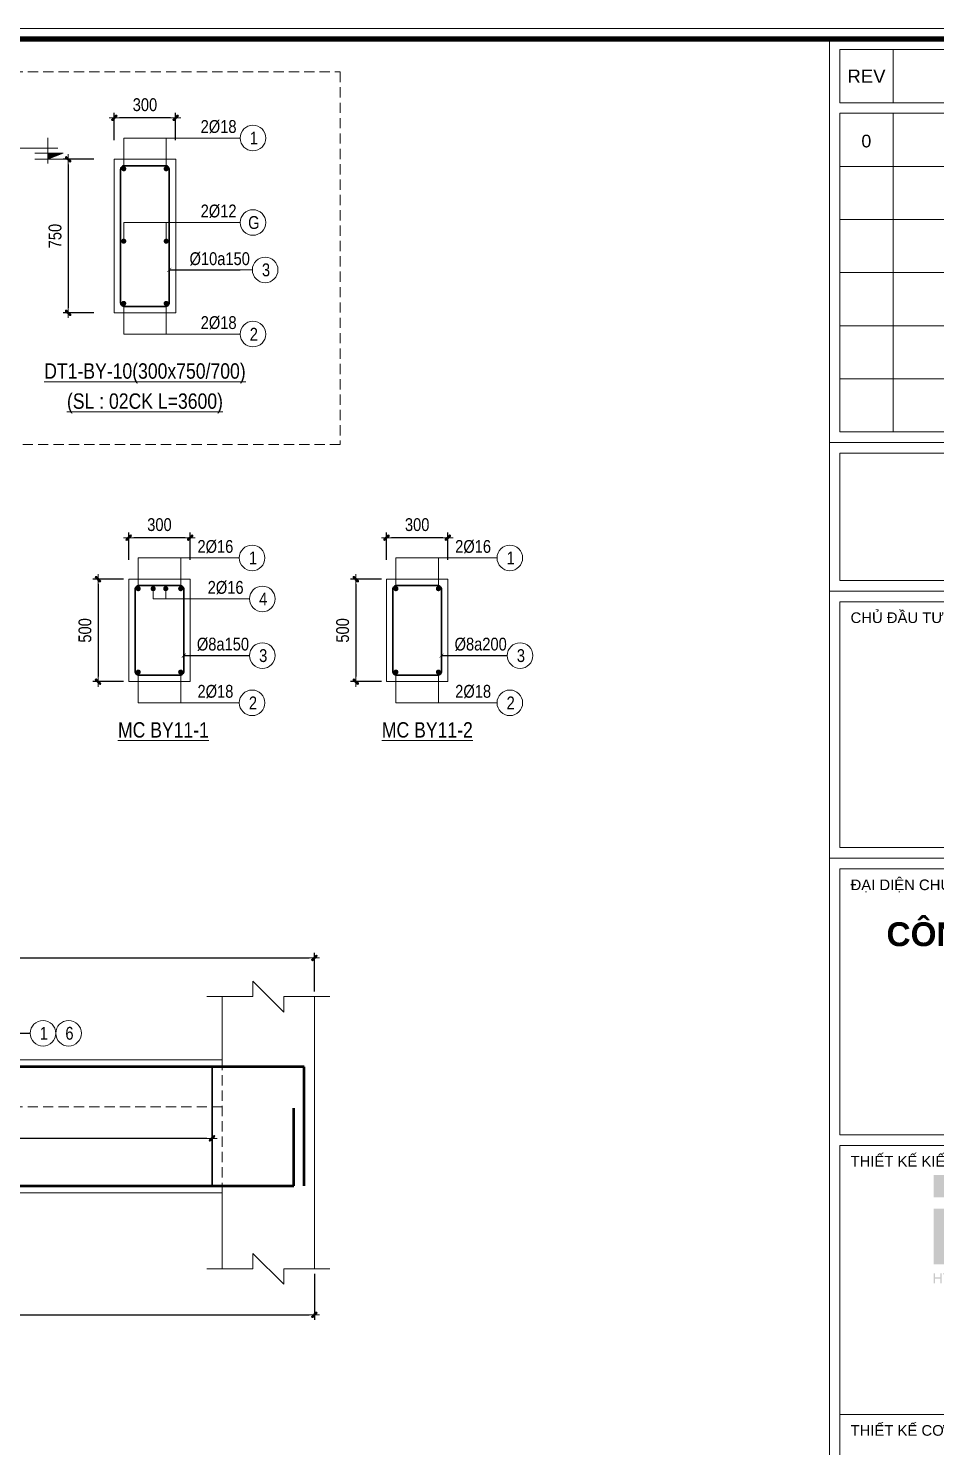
# Model space of a CAD drawing. Header units: millimetres. Extents: x 397144 to 8960116, y 345581 to 674207.
# Drawn here: x 4989355 to 4993785, y 633384 to 640310 of the extents above; entities that cross this region are included whole.
import ezdxf
from ezdxf.enums import TextEntityAlignment as Align
from ezdxf.xclip import XClip

# ---------------------------------------------------------------- set-up
doc = ezdxf.new("R2010")
doc.units = ezdxf.units.MM
doc.header["$XCLIPFRAME"] = 0
doc.header["$PDSIZE"] = -10
doc.linetypes.add('HIDDEN', pattern=[0.375, 0.25, -0.125])
doc.layers.get('0').update_dxf_attribs({"linetype": 'CONTINUOUS'})
doc.layers.get('Defpoints').update_dxf_attribs({"color": 12, "linetype": 'CONTINUOUS'})
for name, color, linetype, lineweight in [('CDAI', 8, 'CONTINUOUS', 30), ('CTHEP', 2, 'CONTINUOUS', 50), ('DBAO', 3, 'CONTINUOUS', 20), ('DGIONG', 4, 'CONTINUOUS', 13), ('KTH', 150, 'CONTINUOUS', 5), ('Net khuat', 8, 'HIDDEN', 13), ('STICK', 1, 'CONTINUOUS', 9), ('TEXT', 7, 'CONTINUOUS', 15)]:
    doc.layers.add(name, color=color, linetype=linetype, lineweight=lineweight)
doc.layers.add('HATCH', color=7, linetype='CONTINUOUS', lineweight=5, true_color=0x2491ff)
doc.styles.add('CHG_XX_Khung ten$0$A1 BORDER$0$ARIAL', font='arial.ttf')
doc.styles.add('CHG_XX_Khung ten$0$A1 BORDER$0$Title Block DD$0$ARIAL', font='arial.ttf')
doc.styles.add('CHG_XX_Khung ten$0$A1 BORDER$0$Title Block DD$0$Arial - Bold', font='arialbd.ttf', dxfattribs={"height": 2.5})
doc.styles.add('CHG_XX_Khung ten$0$arial', font='arial.ttf')
doc.styles.add('Star-HelCon', font='VHELVCN_0.TTF')
doc.styles.add('TTP-HelCon', font='VHELVCN_0.TTF')
doc.styles.add('VNI-HELVE-CONDENSE', font='VHELVCN_0.TTF')
doc.dimstyles.new('kc-25', dxfattribs={"dimtxt": 62.5, "dimasz": 20, "dimexe": 20, "dimexo": 50, "dimgap": 25, "dimtad": 3, "dimdec": 0, "dimzin": 0, "dimdsep": 46, "dimtxsty": 'VNI-HELVE-CONDENSE', "dimblk": 'DIM', "dimcen": 2.5, "dimclrd": 256, "dimclre": 154, "dimclrt": 7, "dimaunit": 1, "dimadec": 0, "dimazin": 0, "dimtfac": 1, "dimtdec": 0, "dimtix": 1, "dimtmove": 0, "dimatfit": 3, "dimldrblk": 'DOT', "dimfxl": 1, "dimtolj": 1, "dimtzin": 0, "dimarcsym": 0})
doc.dimstyles.new('TTP-25', dxfattribs={"dimscale": 25, "dimtxt": 2.5, "dimasz": 1, "dimexe": 1, "dimexo": 1, "dimgap": 0.09, "dimtad": 0, "dimdec": 4, "dimrnd": 5, "dimzin": 9, "dimdsep": 46, "dimtxsty": 'TTP-HelCon', "dimblk": 'Stick1', "dimcen": 0.09, "dimdle": 1.5, "dimclrd": 256, "dimclre": 256, "dimclrt": 7, "dimadec": 0, "dimazin": 0, "dimtfac": 1, "dimtdec": 4, "dimtmove": 0, "dimatfit": 3, "dimldrblk": '_ArchTick1', "dimfxl": 1, "dimtvp": 1, "dimtolj": 1, "dimtzin": 0, "dimarcsym": 0})

# ---------------------------------------------------------------- blocks, each defined once
blk = doc.blocks.new('Stick1')
at = {"layer": 'STICK'}
h = blk.add_hatch(color=256, dxfattribs=at)
edge = h.paths.add_edge_path()
edge.add_line((0.3, 0.5), (-0.5, -0.3))
edge.add_arc((-0.4, -0.4), 0.141, 135, 315)
edge.add_line((-0.3, -0.5), (0.5, 0.3))
edge.add_arc((0.4, 0.4), 0.141, 315, 495)
blk.add_line((1, 0), (-1, 0), dxfattribs=at)
blk.add_lwpolyline([(0.3, 0.5), (-0.5, -0.3, 1), (-0.3, -0.5), (0.5, 0.3, 1), (0.3, 0.5, 1)], format="xyb", dxfattribs=at)
blk = doc.blocks.new('*D539')
at = {"layer": 'Defpoints', "color": 0, "transparency": 16777216}
for p in [(4990752.1, 635770.6), (4987227.1, 635581.6), (4990752.1, 635581.6)]:
    blk.add_point(p, dxfattribs=at)
at = {"layer": 'KTH', "lineweight": -2, "transparency": 16777216}
for p, q in [((4987227.1, 635606.6), (4987227.1, 635795.6)), ((4990752.1, 635606.6), (4990752.1, 635795.6)), ((4987252.1, 635770.6), (4990727.1, 635770.6))]:
    blk.add_line(p, q, dxfattribs=at)
at = {"layer": 'KTH', "lineweight": -2, "transparency": 16777216, "xscale": 25, "yscale": 25, "zscale": 25, "rotation": 180}
blk.add_blockref('Stick1', (4987227.1, 635770.6), dxfattribs=at)
at = {"layer": 'KTH', "lineweight": -2, "transparency": 16777216, "xscale": 25, "yscale": 25, "zscale": 25}
blk.add_blockref('Stick1', (4990752.1, 635770.6), dxfattribs=at)
at = {"layer": 'KTH', "color": 7, "transparency": 16777216, "insert": (4988989.6, 635834.4), "char_height": 62.5, "attachment_point": 5, "style": 'TTP-HelCon'}
blk.add_mtext('\\A1;3525', dxfattribs=at)
blk = doc.blocks.new('_ArchTick1')
at = {"color": 0, "const_width": 3.81}
blk.add_lwpolyline([(-12.7, -12.7), (12.7, 12.7)], dxfattribs=at)
blk = doc.blocks.new('*D541')
at = {"layer": 'Defpoints', "color": 0, "transparency": 16777216}
for p in [(4987227.1, 634253.2), (4990752.1, 634253.2), (4990752.1, 634027.9)]:
    blk.add_point(p, dxfattribs=at)
at = {"layer": 'KTH', "lineweight": -2, "transparency": 16777216}
for p, q in [((4987227.1, 634228.2), (4987227.1, 634002.9)), ((4990752.1, 634228.2), (4990752.1, 634002.9)), ((4987252.1, 634027.9), (4990727.1, 634027.9))]:
    blk.add_line(p, q, dxfattribs=at)
at = {"layer": 'KTH', "lineweight": -2, "transparency": 16777216, "xscale": 25, "yscale": 25, "zscale": 25, "rotation": 180}
blk.add_blockref('Stick1', (4987227.1, 634027.9), dxfattribs=at)
at = {"layer": 'KTH', "lineweight": -2, "transparency": 16777216, "xscale": 25, "yscale": 25, "zscale": 25}
blk.add_blockref('Stick1', (4990752.1, 634027.9), dxfattribs=at)
at = {"layer": 'KTH', "color": 7, "transparency": 16777216, "insert": (4988989.6, 634091.7), "char_height": 62.5, "attachment_point": 5, "style": 'TTP-HelCon'}
blk.add_mtext('\\A1;3525', dxfattribs=at)
blk = doc.blocks.new('*D543')
at = {"layer": 'Defpoints', "color": 0, "transparency": 16777216}
for p in [(4987502.1, 635044.2), (4990252.1, 635044.2), (4987502.1, 634889.7)]:
    blk.add_point(p, dxfattribs=at)
at = {"layer": 'KTH', "lineweight": -2, "transparency": 16777216}
for p, q in [((4987502.1, 635019.2), (4987502.1, 634864.7)), ((4990252.1, 635019.2), (4990252.1, 634864.7)), ((4990227.1, 634889.7), (4987527.1, 634889.7))]:
    blk.add_line(p, q, dxfattribs=at)
at = {"layer": 'KTH', "lineweight": -2, "transparency": 16777216, "xscale": 25, "yscale": 25, "zscale": 25, "rotation": 180}
blk.add_blockref('Stick1', (4987502.1, 634889.7), dxfattribs=at)
at = {"layer": 'KTH', "lineweight": -2, "transparency": 16777216, "xscale": 25, "yscale": 25, "zscale": 25}
blk.add_blockref('Stick1', (4990252.1, 634889.7), dxfattribs=at)
at = {"layer": 'KTH', "color": 7, "transparency": 16777216, "insert": (4988877.1, 634959.6), "char_height": 62.5, "attachment_point": 5, "style": 'TTP-HelCon'}
blk.add_mtext('\\A1;Þ10a150-3', dxfattribs=at)
blk = doc.blocks.new('DIM')
h = blk.add_hatch(color=1)
h.paths.add_polyline_path([(0.49, 0.29, 1), (0.29, 0.49), (-0.19, 0), (0.19, 0)])
h.paths.add_polyline_path([(0.19, 0), (-0.19, 0), (-0.49, -0.29, 1), (-0.29, -0.49)])
at = {"color": 9}
for p, q in [((-0.19, 0), (-1.5, 0)), ((0.19, 0), (1.5, 0))]:
    blk.add_line(p, q, dxfattribs=at)
at = {"color": 1}
for p, q in [((-0.49, -0.29), (0.29, 0.49)), ((-0.29, -0.49), (0.49, 0.29)), ((-0.19, 0), (0.19, 0))]:
    blk.add_line(p, q, dxfattribs=at)
blk.add_arc((-0.39, -0.39), 0.138, 135, 315, dxfattribs=at)
blk = doc.blocks.new('*D1014')
at = {"layer": 'Defpoints', "color": 0, "ltscale": 500, "transparency": 16777216}
for p in [(4989845.4, 637822.2), (4989845.4, 637688.9), (4990145.4, 637688.9)]:
    blk.add_point(p, dxfattribs=at)
at = {"layer": 'KTH', "lineweight": -2, "ltscale": 500, "transparency": 16777216}
for p, q in [((4989845.4, 637713.9), (4989845.4, 637847.2)), ((4990120.4, 637822.2), (4989870.4, 637822.2)), ((4990145.4, 637713.9), (4990145.4, 637847.2))]:
    blk.add_line(p, q, dxfattribs=at)
at = {"layer": 'KTH', "lineweight": -2, "ltscale": 500, "transparency": 16777216, "xscale": 25, "yscale": 25, "zscale": 25, "rotation": 180}
blk.add_blockref('Stick1', (4989845.4, 637822.2), dxfattribs=at)
at = {"layer": 'KTH', "lineweight": -2, "ltscale": 500, "transparency": 16777216, "xscale": 25, "yscale": 25, "zscale": 25}
blk.add_blockref('Stick1', (4990145.4, 637822.2), dxfattribs=at)
at = {"layer": 'KTH', "color": 7, "ltscale": 500, "transparency": 16777216, "insert": (4989995.4, 637886), "char_height": 62.5, "attachment_point": 5, "style": 'TTP-HelCon'}
blk.add_mtext('\\A1;300', dxfattribs=at)
blk = doc.blocks.new('*D1015')
at = {"layer": 'Defpoints', "color": 0, "ltscale": 500, "transparency": 16777216}
for p in [(4989845.4, 637619.9), (4989695.5, 637119.9), (4989845.4, 637119.9)]:
    blk.add_point(p, dxfattribs=at)
at = {"layer": 'KTH', "lineweight": -2, "ltscale": 500, "transparency": 16777216}
for p, q in [((4989820.4, 637619.9), (4989670.5, 637619.9)), ((4989695.5, 637594.9), (4989695.5, 637144.9)), ((4989820.4, 637119.9), (4989670.5, 637119.9))]:
    blk.add_line(p, q, dxfattribs=at)
at = {"layer": 'KTH', "lineweight": -2, "ltscale": 500, "transparency": 16777216, "xscale": 25, "yscale": 25, "zscale": 25}
for p, rotation in [((4989695.5, 637619.9), 90), ((4989695.5, 637119.9), 270)]:
    blk.add_blockref('Stick1', p, dxfattribs=dict(at, rotation=rotation))
at = {"layer": 'KTH', "color": 7, "ltscale": 500, "transparency": 16777216, "insert": (4989631.7, 637369.9), "char_height": 62.5, "attachment_point": 5, "rotation": 90, "style": 'TTP-HelCon'}
blk.add_mtext('\\A1;500', dxfattribs=at)
blk = doc.blocks.new('*D1016')
at = {"layer": 'Defpoints', "color": 0, "ltscale": 500, "transparency": 16777216}
for p in [(4991103.8, 637822.2), (4991103.8, 637688.9), (4991403.8, 637688.9)]:
    blk.add_point(p, dxfattribs=at)
at = {"layer": 'KTH', "lineweight": -2, "ltscale": 500, "transparency": 16777216}
for p, q in [((4991103.8, 637713.9), (4991103.8, 637847.2)), ((4991378.8, 637822.2), (4991128.8, 637822.2)), ((4991403.8, 637713.9), (4991403.8, 637847.2))]:
    blk.add_line(p, q, dxfattribs=at)
at = {"layer": 'KTH', "lineweight": -2, "ltscale": 500, "transparency": 16777216, "xscale": 25, "yscale": 25, "zscale": 25, "rotation": 180}
blk.add_blockref('Stick1', (4991103.8, 637822.2), dxfattribs=at)
at = {"layer": 'KTH', "lineweight": -2, "ltscale": 500, "transparency": 16777216, "xscale": 25, "yscale": 25, "zscale": 25}
blk.add_blockref('Stick1', (4991403.8, 637822.2), dxfattribs=at)
at = {"layer": 'KTH', "color": 7, "ltscale": 500, "transparency": 16777216, "insert": (4991253.8, 637886), "char_height": 62.5, "attachment_point": 5, "style": 'TTP-HelCon'}
blk.add_mtext('\\A1;300', dxfattribs=at)
blk = doc.blocks.new('*D1017')
at = {"layer": 'Defpoints', "color": 0, "ltscale": 500, "transparency": 16777216}
for p in [(4991103.8, 637619.9), (4990954, 637119.9), (4991103.8, 637119.9)]:
    blk.add_point(p, dxfattribs=at)
at = {"layer": 'KTH', "lineweight": -2, "ltscale": 500, "transparency": 16777216}
for p, q in [((4991078.8, 637619.9), (4990929, 637619.9)), ((4990954, 637594.9), (4990954, 637144.9)), ((4991078.8, 637119.9), (4990929, 637119.9))]:
    blk.add_line(p, q, dxfattribs=at)
at = {"layer": 'KTH', "lineweight": -2, "ltscale": 500, "transparency": 16777216, "xscale": 25, "yscale": 25, "zscale": 25}
for p, rotation in [((4990954, 637619.9), 90), ((4990954, 637119.9), 270)]:
    blk.add_blockref('Stick1', p, dxfattribs=dict(at, rotation=rotation))
at = {"layer": 'KTH', "color": 7, "ltscale": 500, "transparency": 16777216, "insert": (4990890.1, 637369.9), "char_height": 62.5, "attachment_point": 5, "rotation": 90, "style": 'TTP-HelCon'}
blk.add_mtext('\\A1;500', dxfattribs=at)
blk = doc.blocks.new('*D1043')
at = {"layer": 'Defpoints', "color": 0, "ltscale": 500, "transparency": 16777216}
for p in [(4989774.5, 639872.6), (4989774.5, 639739.3), (4990074.5, 639739.3)]:
    blk.add_point(p, dxfattribs=at)
at = {"layer": 'KTH', "lineweight": -2, "ltscale": 500, "transparency": 16777216}
for p, q in [((4989774.5, 639764.3), (4989774.5, 639897.6)), ((4990074.5, 639764.3), (4990074.5, 639897.6)), ((4990049.5, 639872.6), (4989799.5, 639872.6))]:
    blk.add_line(p, q, dxfattribs=at)
at = {"layer": 'KTH', "lineweight": -2, "ltscale": 500, "transparency": 16777216, "xscale": 25, "yscale": 25, "zscale": 25, "rotation": 180}
blk.add_blockref('Stick1', (4989774.5, 639872.6), dxfattribs=at)
at = {"layer": 'KTH', "lineweight": -2, "ltscale": 500, "transparency": 16777216, "xscale": 25, "yscale": 25, "zscale": 25}
blk.add_blockref('Stick1', (4990074.5, 639872.6), dxfattribs=at)
at = {"layer": 'KTH', "color": 7, "ltscale": 500, "transparency": 16777216, "insert": (4989924.5, 639936.4), "char_height": 62.5, "attachment_point": 5, "style": 'TTP-HelCon'}
blk.add_mtext('\\A1;300', dxfattribs=at)
blk = doc.blocks.new('*D1044')
at = {"layer": 'Defpoints', "color": 0, "ltscale": 500, "transparency": 16777216}
for p in [(4989699.4, 639670.3), (4989549.6, 638920.3), (4989699.4, 638920.3)]:
    blk.add_point(p, dxfattribs=at)
at = {"layer": 'KTH', "lineweight": -2, "ltscale": 500, "transparency": 16777216}
for p, q in [((4989674.4, 639670.3), (4989524.6, 639670.3)), ((4989549.6, 639645.3), (4989549.6, 638945.3)), ((4989674.4, 638920.3), (4989524.6, 638920.3))]:
    blk.add_line(p, q, dxfattribs=at)
at = {"layer": 'KTH', "lineweight": -2, "ltscale": 500, "transparency": 16777216, "xscale": 25, "yscale": 25, "zscale": 25}
for p, rotation in [((4989549.6, 639670.3), 90), ((4989549.6, 638920.3), 270)]:
    blk.add_blockref('Stick1', p, dxfattribs=dict(at, rotation=rotation))
at = {"layer": 'KTH', "color": 7, "ltscale": 500, "transparency": 16777216, "insert": (4989485.7, 639295.3), "char_height": 62.5, "attachment_point": 5, "rotation": 90, "style": 'TTP-HelCon'}
blk.add_mtext('\\A1;750', dxfattribs=at)
blk = doc.blocks.new('CODE')
at = {"layer": 'DBAO'}
for p, q in [((-62.5, -20), (-62.5, 105)), ((-62.5, 0), (-137.5, 30)), ((-137.5, 30), (0, 30)), ((-137.5, 0), (0, 0)), ((-112.5, 55), (223.6, 55))]:
    blk.add_line(p, q, dxfattribs=at)
at = {"layer": 'HATCH', "color": 1}
blk.add_solid([(-62.5, 0), (-137.5, 30), (-62.5, 30)], dxfattribs=at)
blk = doc.blocks.new('CHG_XX_Khung ten$0$A1 BORDER$0$HTT-Logo')
at = {"true_color": 0x134fb3}
h = blk.add_hatch(color=154, dxfattribs=at)
h.paths.add_polyline_path([(3, 29.1), (0, 29.1), (0, 23.1), (3, 23.1)])
h.paths.add_polyline_path([(3, 20.1), (0, 20.1), (0, 5.1), (3, 5.1)])
h.paths.add_polyline_path([(9, 26.1), (6, 26.1), (6, 5.1), (9, 5.1)])
h.paths.add_polyline_path([(15, 26.1), (12, 26.1), (12, 5.1), (15, 5.1)])
h.paths.add_polyline_path([(21, 26.1), (18, 26.1), (18, 5.1), (21, 5.1)])
h.paths.add_polyline_path([(2.12, 2.7), (1.76, 2.7), (1.76, 1.59), (0.36, 1.59), (0.36, 2.7), (0, 2.7), (0, 0), (0.36, 0), (0.36, 1.27), (1.76, 1.27), (1.76, 0), (2.12, 0)])
h.paths.add_polyline_path([(4.65, 2.7), (2.51, 2.7), (2.51, 2.38), (3.4, 2.38), (3.4, 0), (3.76, 0), (3.76, 2.38), (4.65, 2.38)])
h.paths.add_polyline_path([(6.95, 2.7), (4.81, 2.7), (4.81, 2.38), (5.7, 2.38), (5.7, 0), (6.06, 0), (6.06, 2.38), (6.95, 2.38)])
h.paths.add_polyline_path([(8.64, 1.36), (8.64, 1.41), (8.66, 1.58), (8.69, 1.75), (8.75, 1.9), (8.81, 2.03), (8.92, 2.17), (9.05, 2.28), (9.2, 2.37), (9.29, 2.39), (9.45, 2.43), (9.65, 2.44), (9.84, 2.42), (10, 2.37), (10.14, 2.29), (10.26, 2.18), (10.34, 2.03), (10.41, 1.86), (10.73, 1.95), (10.68, 2.11), (10.61, 2.26), (10.53, 2.39), (10.45, 2.47), (10.31, 2.57), (10.16, 2.65), (10.13, 2.66), (9.97, 2.71), (9.8, 2.74), (9.63, 2.75), (9.55, 2.74), (9.38, 2.73), (9.21, 2.7), (9.06, 2.65), (8.91, 2.58), (8.88, 2.56), (8.75, 2.47), (8.63, 2.36), (8.53, 2.23), (8.44, 2.07), (8.41, 1.99), (8.35, 1.84), (8.31, 1.68), (8.28, 1.51), (8.27, 1.34), (8.28, 1.26), (8.29, 1.09), (8.32, 0.92), (8.38, 0.77), (8.44, 0.62), (8.46, 0.58), (8.55, 0.44), (8.66, 0.32), (8.79, 0.21), (8.93, 0.12), (9, 0.09), (9.15, 0.03), (9.31, -0.01), (9.48, -0.04), (9.65, -0.05), (9.73, -0.04), (9.9, -0.03), (10.07, 0.01), (10.23, 0.06), (10.34, 0.11), (10.48, 0.18), (10.63, 0.27), (10.77, 0.38), (10.77, 1.38), (9.63, 1.38), (9.63, 1.06), (10.42, 1.06), (10.42, 0.56), (10.39, 0.53), (10.26, 0.45), (10.09, 0.37), (9.96, 0.32), (9.8, 0.29), (9.63, 0.28), (9.62, 0.28), (9.45, 0.29), (9.28, 0.33), (9.12, 0.4), (8.97, 0.49), (8.86, 0.61), (8.77, 0.75), (8.73, 0.85), (8.68, 1), (8.65, 1.17)])
h.paths.add_polyline_path([(13.16, 1.39), (13.28, 1.48), (13.3, 1.51), (13.39, 1.64), (13.44, 1.79), (13.46, 1.96), (13.46, 2.06), (13.42, 2.22), (13.35, 2.37), (13.31, 2.43), (13.19, 2.55), (13.05, 2.63), (13.01, 2.64), (12.87, 2.67), (12.7, 2.69), (12.5, 2.7), (11.3, 2.7), (11.3, 0), (11.66, 0), (11.66, 1.2), (12.07, 1.2), (12.11, 1.2), (12.28, 1.19), (12.44, 1.11), (12.49, 1.07), (12.62, 0.93), (12.67, 0.86), (12.77, 0.73), (12.88, 0.56), (13.23, 0), (13.68, 0), (13.21, 0.73), (13.13, 0.85), (13.03, 0.98), (12.92, 1.09), (12.86, 1.14), (12.7, 1.23), (12.86, 1.26), (13.03, 1.31)])
h.paths.add_polyline_path([(11.66, 1.51), (11.66, 2.4), (12.51, 2.4), (12.67, 2.39), (12.83, 2.35), (12.97, 2.27), (13.06, 2.13), (13.09, 1.96), (13.08, 1.87), (13.02, 1.72), (12.96, 1.64), (12.8, 1.55), (12.62, 1.52), (12.43, 1.51)], flags=16)
h.paths.add_polyline_path([(16.49, 1.43), (16.48, 1.6), (16.44, 1.77), (16.4, 1.92), (16.34, 2.07), (16.33, 2.09), (16.24, 2.23), (16.14, 2.36), (16.02, 2.47), (15.88, 2.57), (15.85, 2.59), (15.7, 2.66), (15.54, 2.71), (15.38, 2.74), (15.2, 2.75), (15.15, 2.75), (14.98, 2.73), (14.82, 2.7), (14.66, 2.64), (14.52, 2.57), (14.39, 2.48), (14.27, 2.37), (14.18, 2.26), (14.1, 2.14), (14.03, 2), (13.98, 1.84), (13.94, 1.68), (13.92, 1.5), (13.91, 1.31), (13.91, 1.29), (13.92, 1.12), (13.95, 0.96), (14, 0.8), (14.07, 0.64), (14.07, 0.62), (14.16, 0.48), (14.26, 0.35), (14.38, 0.23), (14.52, 0.14), (14.56, 0.12), (14.71, 0.04), (14.86, -0.01), (15.03, -0.04), (15.2, -0.05), (15.21, -0.05), (15.38, -0.03), (15.55, 0), (15.7, 0.05), (15.86, 0.12), (15.87, 0.13), (16.01, 0.22), (16.13, 0.33), (16.24, 0.46), (16.33, 0.61), (16.36, 0.69), (16.42, 0.84), (16.46, 1), (16.48, 1.17), (16.49, 1.35)])
h.paths.add_polyline_path([(14.28, 1.45), (14.3, 1.64), (14.34, 1.81), (14.4, 1.95), (14.47, 2.08), (14.57, 2.2), (14.73, 2.32), (14.88, 2.38), (15.04, 2.43), (15.21, 2.44), (15.38, 2.42), (15.54, 2.38), (15.69, 2.31), (15.82, 2.2), (15.93, 2.07), (16.01, 1.93), (16.04, 1.85), (16.09, 1.7), (16.12, 1.53), (16.12, 1.32), (16.11, 1.12), (16.08, 0.95), (16.03, 0.79), (15.96, 0.66), (15.86, 0.54), (15.8, 0.48), (15.67, 0.38), (15.53, 0.32), (15.37, 0.27), (15.2, 0.26), (15.12, 0.26), (14.95, 0.29), (14.8, 0.35), (14.67, 0.43), (14.54, 0.54), (14.45, 0.66), (14.37, 0.8), (14.32, 0.95), (14.29, 1.12), (14.28, 1.31)], flags=16)
h.paths.add_polyline_path([(17.31, 2.7), (16.96, 2.7), (16.96, 1.12), (16.96, 0.93), (16.98, 0.75), (17.02, 0.6), (17.06, 0.46), (17.07, 0.44), (17.15, 0.3), (17.27, 0.18), (17.4, 0.08), (17.51, 0.03), (17.67, -0.01), (17.84, -0.04), (18.02, -0.05), (18.2, -0.04), (18.37, -0.01), (18.52, 0.04), (18.66, 0.1), (18.68, 0.12), (18.81, 0.22), (18.91, 0.35), (18.99, 0.49), (19.02, 0.61), (19.06, 0.76), (19.07, 0.94), (19.08, 1.14), (19.08, 2.7), (18.72, 2.7), (18.72, 1.14), (18.72, 1.06), (18.71, 0.86), (18.68, 0.69), (18.62, 0.55), (18.55, 0.45), (18.49, 0.4), (18.36, 0.33), (18.19, 0.29), (17.99, 0.28), (17.92, 0.28), (17.75, 0.31), (17.6, 0.37), (17.46, 0.48), (17.38, 0.63), (17.34, 0.77), (17.32, 0.94), (17.31, 1.14)])
h.paths.add_polyline_path([(21.42, 1.25), (21.52, 1.34), (21.6, 1.45), (21.67, 1.59), (21.72, 1.75), (21.73, 1.92), (21.73, 1.97), (21.71, 2.13), (21.65, 2.29), (21.56, 2.44), (21.44, 2.55), (21.42, 2.56), (21.27, 2.63), (21.1, 2.67), (21.05, 2.68), (20.89, 2.7), (20.69, 2.7), (19.67, 2.7), (19.67, 0), (20.03, 0), (20.03, 1.1), (20.72, 1.1), (20.76, 1.1), (20.96, 1.11), (21.14, 1.14), (21.29, 1.19)])
h.paths.add_polyline_path([(20.03, 1.42), (20.03, 2.38), (20.72, 2.38), (20.93, 2.37), (21.06, 2.36), (21.16, 2.31), (21.28, 2.2), (21.34, 2.08), (21.37, 1.91), (21.36, 1.82), (21.31, 1.67), (21.22, 1.54), (21.09, 1.47), (20.93, 1.43), (20.73, 1.42)], flags=16)
h.paths.add_polyline_path([(23.87, 2.76), (24.01, 2.85), (24.13, 2.96), (24.24, 3.09), (24.33, 3.24), (24.35, 3.28), (24.42, 3.44), (24.47, 3.6), (24.5, 3.76), (24.51, 3.93), (24.51, 3.98), (24.49, 4.15), (24.46, 4.31), (24.4, 4.47), (24.33, 4.62), (24.29, 4.69), (24.19, 4.82), (24.08, 4.94), (23.95, 5.05), (23.81, 5.14), (23.77, 5.16), (23.61, 5.23), (23.45, 5.28), (23.29, 5.31), (23.12, 5.32), (23.08, 5.31), (22.92, 5.3), (22.76, 5.27), (22.6, 5.21), (22.44, 5.14), (22.38, 5.1), (22.24, 5.01), (22.12, 4.89), (22.01, 4.77), (21.92, 4.62), (21.89, 4.57), (21.82, 4.41), (21.77, 4.25), (21.74, 4.09), (21.73, 3.93), (21.73, 3.87), (21.75, 3.71), (21.79, 3.55), (21.84, 3.39), (21.92, 3.24), (21.95, 3.18), (22.05, 3.04), (22.16, 2.92), (22.29, 2.81), (22.43, 2.72), (22.48, 2.7), (22.64, 2.63), (22.79, 2.58), (22.96, 2.55), (23.12, 2.54), (23.18, 2.54), (23.34, 2.55), (23.5, 2.59), (23.66, 2.65), (23.82, 2.72)])
h.paths.add_polyline_path([(22.55, 2.92), (22.45, 2.98), (22.32, 3.09), (22.21, 3.21), (22.12, 3.35), (22.07, 3.44), (22.01, 3.6), (21.98, 3.76), (21.96, 3.93), (21.97, 4.03), (22, 4.19), (22.05, 4.35), (22.12, 4.51), (22.18, 4.61), (22.29, 4.73), (22.41, 4.85), (22.56, 4.94), (22.64, 4.98), (22.8, 5.04), (22.96, 5.07), (23.12, 5.09), (23.21, 5.08), (23.37, 5.06), (23.53, 5.01), (23.69, 4.94), (23.79, 4.88), (23.92, 4.77), (24.03, 4.65), (24.13, 4.51), (24.17, 4.41), (24.23, 4.25), (24.27, 4.09), (24.28, 3.93), (24.28, 3.83), (24.25, 3.67), (24.2, 3.51), (24.13, 3.35), (24.07, 3.25), (23.96, 3.13), (23.84, 3.01), (23.7, 2.92), (23.61, 2.87), (23.45, 2.81), (23.29, 2.78), (23.12, 2.77), (23.02, 2.77), (22.86, 2.8), (22.7, 2.85)], flags=16)
h.paths.add_polyline_path([(22.51, 3.16), (22.51, 4.65), (23.03, 4.65), (23.23, 4.64), (23.4, 4.62), (23.55, 4.52), (23.6, 4.47), (23.66, 4.31), (23.67, 4.25), (23.64, 4.09), (23.55, 3.96), (23.42, 3.87), (23.24, 3.82), (23.37, 3.75), (23.46, 3.64), (23.57, 3.47), (23.77, 3.16), (23.47, 3.16), (23.34, 3.39), (23.23, 3.58), (23.14, 3.7), (23.09, 3.74), (22.94, 3.79), (22.9, 3.79), (22.76, 3.79), (22.76, 3.16)], flags=0)
h.paths.add_polyline_path([(22.76, 4), (22.76, 4.45), (23.03, 4.45), (23.13, 4.45), (23.27, 4.42), (23.37, 4.35), (23.41, 4.21), (23.33, 4.06), (23.24, 4.02), (23.05, 4)], flags=0)
blk = doc.blocks.new('CHG_XX_Khung ten')
for p, q in [((687, 577), (687, 17)), ((687, 501), (824, 501)), ((687, 473), (824, 473)), ((687, 422.69), (824, 422.69))]:
    blk.add_line(p, q)
at = {"linetype": 'Continuous'}
for p, q in [((699, 575), (699, 565)), ((699, 563), (699, 503))]:
    blk.add_line(p, q, dxfattribs=at)
blk.add_lwpolyline([(15, 579), (826, 579), (826, 15), (15, 15)], close=True)
at = {"color": 4, "linetype": 'Continuous', "const_width": 1}
blk.add_lwpolyline([(17, 577), (824, 577), (824, 17), (17, 17)], close=True, dxfattribs=at)
at = {"linetype": 'Continuous'}
for points in [[(822, 565), (689, 565), (689, 575), (822, 575)], [(822, 553), (689, 553), (689, 563), (822, 563)], [(822, 543), (689, 543), (689, 553), (822, 553)], [(822, 533), (689, 533), (689, 543), (822, 543)], [(822, 523), (689, 523), (689, 533), (822, 533)], [(822, 513), (689, 513), (689, 523), (822, 523)], [(822, 503), (689, 503), (689, 513), (822, 513)], [(689, 499), (822, 499), (822, 475), (689, 475)], [(689, 471), (822, 471), (822, 424.69), (689, 424.69)], [(689, 368.62), (822, 368.62), (822, 317.93), (689, 317.93)], [(689, 317.93), (822, 317.93), (822, 289.93), (689, 289.93)]]:
    blk.add_lwpolyline(points, close=True, dxfattribs=at)
at = {"xscale": 0.7, "yscale": 0.7, "zscale": 0.7}
blk.add_blockref('CHG_XX_Khung ten$0$A1 BORDER$0$HTT-Logo', (706.68, 342.64), dxfattribs=at)
for s, height, style, p in [('REV', 2.5, 'CHG_XX_Khung ten$0$A1 BORDER$0$ARIAL', (694, 570)), ('0', 2.39, 'CHG_XX_Khung ten$0$arial', (693.97, 557.78))]:
    blk.add_text(s, height=height, dxfattribs=dict(style=style)).set_placement(p, align=Align.MIDDLE_CENTER)
for s, style, p in [('CHỦ ĐẦU TƯ - CLIENT', 'CHG_XX_Khung ten$0$A1 BORDER$0$Title Block DD$0$ARIAL', (691, 468)), ('ĐẠI DIỆN CHỦ ĐẦU TƯ - ON BEHALF OF CLIENT ', 'CHG_XX_Khung ten$0$A1 BORDER$0$Title Block DD$0$ARIAL', (691, 417.69)), ('THIẾT KẾ KIẾN TRÚC - ARCHITECT', 'CHG_XX_Khung ten$0$A1 BORDER$0$ARIAL', (691, 365.62)), ('THIẾT KẾ CƠ ĐIỆN - M&E CONSULTANT', 'CHG_XX_Khung ten$0$A1 BORDER$0$ARIAL', (691, 314.93))]:
    blk.add_text(s, height=2, dxfattribs=dict(style=style)).set_placement(p, align=Align.MIDDLE_LEFT)
at = {"ltscale": 10, "insert": (755.91, 410.64), "char_height": 4.5, "width": 121.2929, "attachment_point": 2, "style": 'CHG_XX_Khung ten$0$A1 BORDER$0$Title Block DD$0$Arial - Bold', "bg_fill": 2}
blk.add_mtext('CÔNG TY CỔ PHẦN THIÊN PHÚC ĐIỀN', dxfattribs=at)
at = {"linetype": 'Continuous'}
blk.add_lwpolyline([(689, 420.69), (822, 420.69), (822, 370.62), (689, 370.62)], close=True, dxfattribs=at)
blk = doc.blocks.new('*D8291')
at = {"layer": 'Defpoints', "color": 0, "transparency": 16777216}
for p in [(5146435.6, 545978.5), (5156435.6, 545968.5), (5156435.6, 545825.9)]:
    blk.add_point(p, dxfattribs=at)
at = {"layer": 'KTH', "lineweight": -2, "transparency": 16777216}
for p, q in [((5146435.6, 545953.5), (5146435.6, 545800.9)), ((5156435.6, 545943.5), (5156435.6, 545800.9)), ((5146460.6, 545825.9), (5156410.6, 545825.9))]:
    blk.add_line(p, q, dxfattribs=at)
at = {"layer": 'KTH', "lineweight": -2, "transparency": 16777216, "xscale": 25, "yscale": 25, "zscale": 25, "rotation": 180}
blk.add_blockref('Stick1', (5146435.6, 545825.9), dxfattribs=at)
at = {"layer": 'KTH', "lineweight": -2, "transparency": 16777216, "xscale": 25, "yscale": 25, "zscale": 25}
blk.add_blockref('Stick1', (5156435.6, 545825.9), dxfattribs=at)
at = {"layer": 'KTH', "color": 7, "transparency": 16777216, "insert": (5151435.6, 545889.7), "char_height": 62.5, "attachment_point": 5, "style": 'TTP-HelCon'}
blk.add_mtext('\\A1;10500', dxfattribs=at)
blk = doc.blocks.new('BY-18')
at = {"layer": 'CTHEP'}
blk.add_line((5138019.31863, 546695.82682), (5214372.22878, 546695.77869), dxfattribs=at)
for points in [[(5214555.59356, 546376.57918), (5214555.59356, 547004.7664), (5137865.59357, 547004.84194)], [(5153373.34267, 546382.82784), (5162804.59965, 546382.82083), (5163384.46139, 546382.81892), (5170035.59357, 546382.79064), (5170609.63908, 546382.78875), (5214493.76072, 546382.7666), (5214493.76072, 546905.64212)], [(5146010.27951, 546382.83524), (5154137.20177, 546382.82805)]]:
    blk.add_lwpolyline(points, dxfattribs=at)
at = {"layer": 'DBAO'}
for points in [[(5162910.95484, 547043.68418), (5137835.59357, 547043.85344), (5137835.59357, 546343.84194), (5137835.59357, 546343.84194), (5137835.59357, 546023.84194)], [(5162910.95485, 547043.99838), (5170183.49982, 547043.76281)], [(5146235.59097, 546023.83872), (5146235.59097, 546343.83256), (5153835.59357, 546343.82281), (5153835.59357, 546023.83872)], [(5163385.59097, 546023.83489), (5163385.59097, 546343.80908), (5170035.59357, 546343.76659), (5170035.59357, 546023.76659)]]:
    blk.add_lwpolyline(points, dxfattribs=at)
at = {"layer": 'Net khuat', "ltscale": 200}
blk.add_lwpolyline([(5137835.59357, 546343.84194), (5137835.59357, 546343.84194), (5138435.59357, 546343.84194), (5138435.59357, 546813.84194), (5214585.59357, 546813.84194)], dxfattribs=at)
at = {"layer": 'KTH'}
dim = blk.add_linear_dim(base=(5156435.59357, 545825.86085), p1=(5146435.59357, 545978.50994), p2=(5156435.59357, 545968.47484), text='10500', dimstyle='TTP-25', override={"dimtmove": 1}, dxfattribs=at)
dim.commit()
dim.dimension.update_dxf_attribs({"geometry": '*D8291', "text_midpoint": (5151435.59357, 545889.69419)})

msp = doc.modelspace()

# ---------------------------------------------------------------- linework, layer by layer
at = {"layer": 'CDAI', "ltscale": 52.5}
msp.add_line((4990252.09532, 635238.21023), (4990252.09532, 634658.21023), dxfattribs=at)
at = {"layer": 'CDAI'}
for points in [[(4989824.53758, 639639.07657), (4990024.53758, 639639.07657, -0.4142135624), (4990043.28758, 639620.32657), (4990043.28758, 638970.32657, -0.4142135624), (4990024.53758, 638951.57657), (4989824.53758, 638951.57657, -0.4142135624), (4989805.78758, 638970.32657), (4989805.78758, 639620.32657, -0.4142135624)], [(4989895.35833, 637588.68692), (4990095.35833, 637588.68692, -0.4142135624), (4990114.10833, 637569.93692), (4990114.10833, 637169.93692, -0.4142135624), (4990095.35833, 637151.18692), (4989895.35833, 637151.18692, -0.4142135624), (4989876.60833, 637169.93692), (4989876.60833, 637569.93692, -0.4142135624)], [(4991153.79044, 637588.68692), (4991353.79044, 637588.68692, -0.4142135624), (4991372.54044, 637569.93692), (4991372.54044, 637169.93692, -0.4142135624), (4991353.79044, 637151.18692), (4991153.79044, 637151.18692, -0.4142135624), (4991135.04044, 637169.93692), (4991135.04044, 637569.93692, -0.4142135624)]]:
    msp.add_lwpolyline(points, format="xyb", close=True, dxfattribs=at)
at = {"layer": 'CTHEP'}
for p, q in [((4990702.09532, 635238.21023), (4977047.09533, 635238.21023)), ((4990702.09532, 634658.3665), (4990702.09532, 635238.21023)), ((4990652.09532, 634658.21023), (4990652.09532, 635037.40877))]:
    msp.add_line(p, q, dxfattribs=at)
at = {"layer": 'CTHEP', "const_width": 12.5}
for points in [[(4989814.53758, 639624.07657, 1), (4989827.03758, 639624.07657, 1)], [(4990022.03758, 639624.07657, 1), (4990034.53758, 639624.07657, 1)], [(4989814.53758, 639270.32657, 1), (4989827.03758, 639270.32657, 1)], [(4990022.03758, 639270.32657, 1), (4990034.53758, 639270.32657, 1)], [(4989814.53758, 638966.57657, 1), (4989827.03758, 638966.57657, 1)], [(4990022.03758, 638966.57657, 1), (4990034.53758, 638966.57657, 1)], [(4989885.35833, 637573.68692, 1), (4989897.85833, 637573.68692, 1)], [(4989970.85833, 637573.68692, -1), (4989958.35833, 637573.68692, -1)], [(4990019.85833, 637573.68692, 1), (4990032.35833, 637573.68692, 1)], [(4990092.85833, 637573.68692, 1), (4990105.35833, 637573.68692, 1)], [(4991143.79044, 637573.68692, 1), (4991156.29044, 637573.68692, 1)], [(4991351.29044, 637573.68692, 1), (4991363.79044, 637573.68692, 1)], [(4989885.35833, 637166.18692, 1), (4989897.85833, 637166.18692, 1)], [(4990092.85833, 637166.18692, 1), (4990105.35833, 637166.18692, 1)], [(4991143.79044, 637166.18692, 1), (4991156.29044, 637166.18692, 1)], [(4991351.29044, 637166.18692, 1), (4991363.79044, 637166.18692, 1)]]:
    msp.add_lwpolyline(points, format="xyb", close=True, dxfattribs=at)
at = {"layer": 'CTHEP'}
msp.add_lwpolyline([(4977102.09533, 635043.19602), (4977102.09533, 634658.21023), (4990652.09532, 634658.21023)], dxfattribs=at)
at = {"layer": 'DBAO', "flags": 128}
for points in [[(4990074.53758, 639670.32657), (4990074.53758, 638920.32657), (4989774.53758, 638920.32657), (4989774.53758, 639670.32657)], [(4989774.53758, 639670.32657), (4990074.53758, 639670.32657)], [(4989845.35833, 637619.93692), (4990145.35833, 637619.93692)], [(4990145.35833, 637619.93692), (4990145.35833, 637119.93692), (4989845.35833, 637119.93692), (4989845.35833, 637619.93692)], [(4991103.79044, 637619.93692), (4991403.79044, 637619.93692)], [(4991403.79044, 637619.93692), (4991403.79044, 637119.93692), (4991103.79044, 637119.93692), (4991103.79044, 637619.93692)]]:
    msp.add_lwpolyline(points, dxfattribs=at)
at = {"layer": 'DBAO'}
for points in [[(4987452.09532, 635273.21023), (4990302.09532, 635273.21023), (4990302.09532, 635581.60457)], [(4990752.09532, 635581.60457), (4990752.09532, 635273.21023), (4990752.09532, 635273.21023), (4990752.09532, 634623.21023), (4990752.09532, 634623.21023), (4990752.09532, 634253.21023)], [(4987452.09532, 634623.21023), (4990302.09532, 634623.21023), (4990302.09532, 634253.21023)]]:
    msp.add_lwpolyline(points, dxfattribs=at)
at = {"layer": 'DGIONG'}
for p, q in [((4989820.78758, 639624.07657), (4989820.78758, 639774.07657)), ((4989820.78758, 639774.07657), (4990389.53758, 639774.07657)), ((4990028.28758, 639624.07657), (4990028.28758, 639774.07657)), ((4989820.78758, 639270.32657), (4989820.78758, 639361.48422)), ((4989820.78758, 639361.48422), (4990389.53758, 639361.48422)), ((4990028.28758, 639270.32657), (4990028.28758, 639361.48422)), ((4990043.28758, 639130.18485), (4990449.03758, 639130.18485)), ((4989820.78758, 638816.57657), (4989820.78758, 638966.57657)), ((4990028.28758, 638816.57657), (4990028.28758, 638966.57657)), ((4989820.78758, 638816.57657), (4990389.53758, 638816.57657)), ((4989891.60833, 637573.68692), (4989891.60833, 637723.68692)), ((4989891.60833, 637723.68692), (4990385.35833, 637723.68692)), ((4990099.10833, 637573.68692), (4990099.10833, 637723.68692)), ((4991150.04044, 637573.68692), (4991150.04044, 637723.68692)), ((4991150.04044, 637723.68692), (4991643.79044, 637723.68692)), ((4991357.54044, 637573.68692), (4991357.54044, 637723.68692)), ((4989964.60833, 637573.68692), (4989964.60833, 637523.68692)), ((4990026.10833, 637573.68692), (4990026.10833, 637523.68692)), ((4989964.60833, 637523.68692), (4990435.35833, 637523.68692)), ((4989891.60833, 637016.18692), (4989891.60833, 637166.18692)), ((4990099.10833, 637016.18692), (4990099.10833, 637166.18692)), ((4991150.04044, 637016.18692), (4991150.04044, 637166.18692)), ((4991357.54044, 637016.18692), (4991357.54044, 637166.18692)), ((4989891.60833, 637016.18692), (4990385.35833, 637016.18692)), ((4991150.04044, 637016.18692), (4991643.79044, 637016.18692))]:
    msp.add_line(p, q, dxfattribs=at)
for points in [[(4990227.09532, 635581.60457), (4990452.09532, 635581.60457), (4990452.09532, 635656.60457), (4990602.09532, 635506.60457), (4990602.09532, 635581.60457), (4990827.09532, 635581.60457)], [(4990227.09532, 634253.21023), (4990452.09532, 634253.21023), (4990452.09532, 634328.21023), (4990602.09532, 634178.21023), (4990602.09532, 634253.21023), (4990827.09532, 634253.21023)]]:
    msp.add_lwpolyline(points, dxfattribs=at)
for centre in [(4990452.03758, 639774.07657), (4990452.03758, 639361.48422), (4990511.53758, 639130.18485), (4990452.03758, 638816.57657), (4990447.85833, 637723.68692), (4991706.29044, 637723.68692), (4990497.85833, 637523.68692), (4990497.82035, 637246.80593), (4991756.25246, 637246.80593), (4990447.85833, 637016.18692), (4991706.29044, 637016.18692), (4989426.74704, 635402.71934), (4989551.74704, 635402.71934)]:
    msp.add_circle(centre, 62.5, dxfattribs=at)
at = {"layer": 'Net khuat', "ltscale": 200}
for p, q in [((4990302.09532, 635273.21023), (4990302.09532, 634623.21023)), ((4980952.09533, 635044.18697), (4990302.09532, 635044.18697))]:
    msp.add_line(p, q, dxfattribs=at)
msp.add_lwpolyline([(4989052.51834, 640096.62797), (4990877.60863, 640096.62797), (4990877.60863, 638278.33582), (4989052.51834, 638278.33582)], close=True, dxfattribs=at)

# ---------------------------------------------------------------- block references
at = {"layer": 'CDAI'}
ref = msp.add_blockref('BY-18', (-155872.1137, 90077.61956), dxfattribs=at)
XClip(ref).set_block_clipping_path([(5153708.7251871489, 545383.9149521468), (5170810.3260711264, 547704.4349580166)])
ref = msp.add_blockref('BY-18', (-172036.49636, 87743.96374), dxfattribs=at)
XClip(ref).set_block_clipping_path([(5169868.4667824525, 545261.8675704836), (5186892.9658122761, 547704.4349580166)])
at = {"layer": 'KTH', "linetype": 'Continuous', "xscale": -1}
msp.add_blockref('CODE', (4989387.05103, 639670.32657), dxfattribs=at)

# ---------------------------------------------------------------- texts
at = {"layer": 'TEXT', "style": 'TTP-HelCon'}
for s, height, p in [('2Þ18', 62.5, (4990284.03758, 639799.07657)), ('2Þ12', 62.5, (4990284.03758, 639386.48422)), ('Þ10a150', 62.5, (4990289.53758, 639153.68485)), ('2Þ18', 62.5, (4990284.30292, 638841.57657)), ('%%UDT1-BY-10(300x750/700)', 75, (4989924.53758, 638598.99454)), ('%%U(SL : 02CK L=3600)', 75, (4989924.53758, 638452.09994)), ('%%UMC BY11-1', 75, (4990014.88864, 636846.64338)), ('%%UMC BY11-2', 75, (4991303.32075, 636846.64338))]:
    msp.add_text(s, height=height, dxfattribs=at).set_placement(p, align=Align.CENTER)
at = {"layer": 'TEXT', "style": 'Star-HelCon'}
for s, p in [('1', (4990456.20425, 639774.07657)), ('G', (4990456.20425, 639361.48422)), ('3', (4990515.70425, 639130.18485)), ('2', (4990456.20425, 638816.57657)), ('1', (4990452.025, 637723.68692)), ('1', (4991710.45711, 637723.68692)), ('4', (4990502.025, 637523.68692)), ('3', (4990501.98702, 637246.80593)), ('3', (4991760.41913, 637246.80593)), ('2', (4990452.025, 637016.18692)), ('2', (4991710.45711, 637016.18692)), ('1', (4989430.9137, 635402.71934)), ('6', (4989555.9137, 635402.71934))]:
    msp.add_text(s, height=62.5, dxfattribs=at).set_placement(p, align=Align.MIDDLE)
at = {"layer": 'TEXT', "style": 'TTP-HelCon'}
for s, p in [('2Þ16', (4990180.81666, 637748.68692)), ('2Þ16', (4991439.24877, 637748.68692)), ('2Þ16', (4990230.81666, 637548.68692)), ('Þ8a150', (4990178.04254, 637271.80593)), ('Þ8a200', (4991436.47465, 637271.80593)), ('2Þ18', (4990181.082, 637041.18692)), ('2Þ18', (4991439.51411, 637041.18692))]:
    msp.add_text(s, height=62.5, dxfattribs=at).set_placement(p)

# ---------------------------------------------------------------- dimensions: what is measured, and where the dimension line sits
at = {"layer": 'KTH', "ltscale": 500}
for base, p1, p2, picture, middle in [((4989774.53758, 639872.57657), (4990074.53758, 639739.33852), (4989774.53758, 639739.33852), '*D1043', (4989924.53758, 639936.40991)), ((4989845.35833, 637822.18692), (4990145.35833, 637688.94887), (4989845.35833, 637688.94887), '*D1014', (4989995.35833, 637886.02025)), ((4991103.79044, 637822.18692), (4991403.79044, 637688.94887), (4991103.79044, 637688.94887), '*D1016', (4991253.79044, 637886.02025))]:
    dim = msp.add_linear_dim(base=base, p1=p1, p2=p2, dimstyle='TTP-25', override={"dimtxsty": 'TTP-HelCon'}, dxfattribs=at)
    dim.commit()
    dim.dimension.update_dxf_attribs({"geometry": picture, "text_midpoint": middle})
for base, p1, p2, picture, middle in [((4989549.55103, 638920.32657), (4989699.38384, 639670.32657), (4989699.38384, 638920.32657), '*D1044', (4989485.7177, 639295.32657)), ((4989695.52552, 637119.93692), (4989845.35833, 637619.93692), (4989845.35833, 637119.93692), '*D1015', (4989631.69218, 637369.93692)), ((4990953.95763, 637119.93692), (4991103.79044, 637619.93692), (4991103.79044, 637119.93692), '*D1017', (4990890.12429, 637369.93692))]:
    dim = msp.add_linear_dim(base=base, p1=p1, p2=p2, angle=90, dimstyle='TTP-25', override={"dimtxsty": 'TTP-HelCon'}, dxfattribs=at)
    dim.commit()
    dim.dimension.update_dxf_attribs({"geometry": picture, "text_midpoint": middle})
at = {"layer": 'KTH'}
dim = msp.add_linear_dim(base=(4990752.09532, 635770.60457), p1=(4987227.09532, 635581.60457), p2=(4990752.09532, 635581.60457), angle=180, dimstyle='TTP-25', override={"dimtmove": 1}, dxfattribs=at)
dim.commit()
dim.dimension.update_dxf_attribs({"geometry": '*D539', "text_midpoint": (4988989.59532, 635834.4379)})
dim = msp.add_linear_dim(base=(4987502.09533, 634889.67982), p1=(4990252.09532, 635044.18697), p2=(4987502.09533, 635044.18697), angle=180, text='Þ10a150-3', dimstyle='TTP-25', override={"dimtmove": 1}, dxfattribs=at)
dim.commit()
dim.dimension.update_dxf_attribs({"geometry": '*D543', "text_midpoint": (4988877.09533, 634959.59648)})
dim = msp.add_linear_dim(base=(4990752.09532, 634027.8894), p1=(4987227.09532, 634253.21023), p2=(4990752.09532, 634253.21023), dimstyle='TTP-25', override={"dimtmove": 1}, dxfattribs=at)
dim.commit()
dim.dimension.update_dxf_attribs({"geometry": '*D541', "text_midpoint": (4988989.59532, 634091.72273)})

# ---------------------------------------------------------------- leaders
at = {"layer": 'DGIONG'}
for points in [[(4990043.28758, 639130.18485), (4990389.21803, 639130.18485)], [(4990114.10833, 637246.80593), (4990435.32035, 637246.80593)], [(4991372.54044, 637246.80593), (4991693.75246, 637246.80593)], [(4988919.23324, 635234.21023), (4988919.23298, 635402.71934), (4989364.24704, 635402.71934)]]:
    msp.add_leader(points, dimstyle='kc-25', override={"dimtad": 0, "dimldrblk": 'ArchTick', "dimfxl": 100, "dimarcsym": 1}, dxfattribs=at)

# ---------------------------------------------------------------- next in the draw order: block references
at = {"layer": 'KTH', "ltscale": 0.8, "xscale": 25.92478421702978, "yscale": 25.92478421702978, "zscale": 25.92478421702978}
msp.add_blockref('CHG_XX_Khung ten', (4975456.08674, 625299.06132), dxfattribs=at)

doc.saveas('drawing.dxf')
